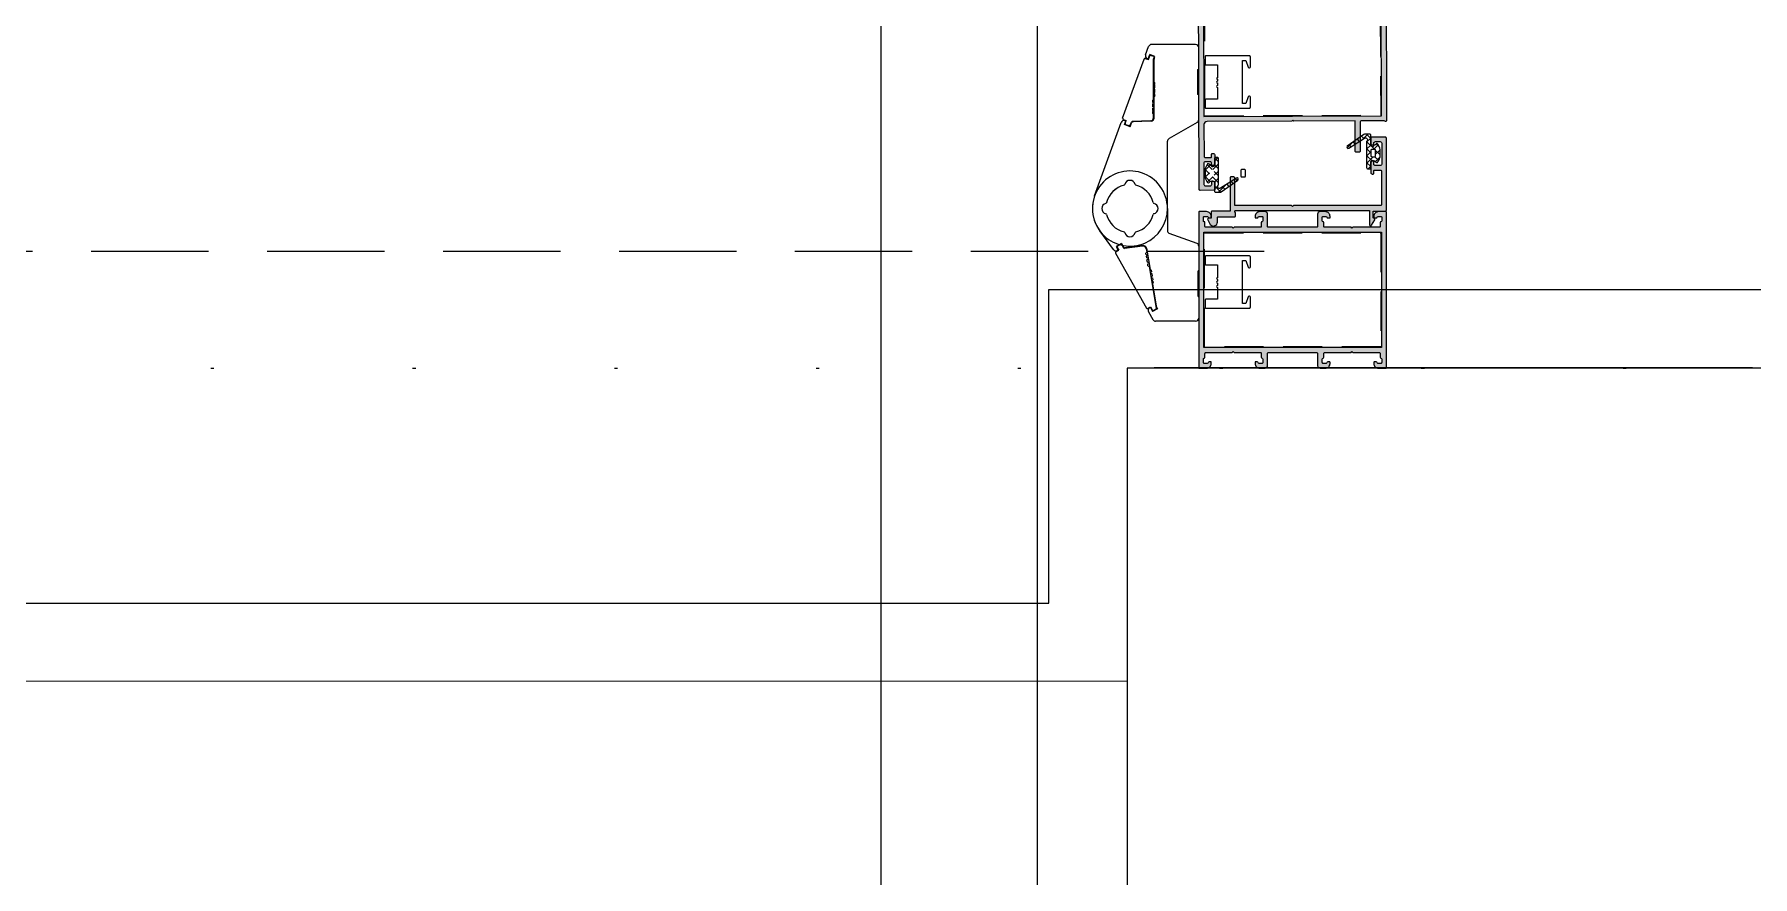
# Model space of a CAD drawing. Header units: inches. Extents: x 21 to 38546, y 13 to 15001.
# Drawn here: x 5711.8 to 5766.8, y 1645.8 to 1672.7 of the extents above; entities that cross this region are included whole.
import ezdxf

# ---------------------------------------------------------------- set-up
doc = ezdxf.new("R2010")
doc.units = ezdxf.units.IN
doc.header["$MEASUREMENT"] = 0
for name, pattern in [('( Hidden )', [0.375, 0.25, -0.125]), ('DASHED2', [0.375, 0.25, -0.125]), ('DOT', [6.35, 0, -6.35])]:
    doc.linetypes.add(name, pattern=pattern)
doc.layers.add('pex_boru_dönüş', color=5, linetype='Continuous')
doc.layers.add('pex_boru_gidiş', color=1, linetype='Continuous')
for name, color, linetype, lineweight in [('Z_MİM_-KM-BEAM-RAY', 8, 'DOT', 25), ('Z_MİM_-KM-DOOR', 8, 'Continuous', 25), ('Z_MİM_-KM-DOOR-FRAM', 8, 'Continuous', 25), ('Z_MİM_-KM-Gor-05', 8, 'Continuous', 25), ('Z_MİM_-KM-WALL-PL', 8, 'Continuous', 25), ('Z_MİM_-KM-WALL-PLASTER', 8, 'Continuous', 25), ('Z_MİM_Açılım aksesuarı', 8, 'Continuous', 25), ('Z_MİM_KÖŞE TAKOZU', 8, 'Continuous', 25), ('Z_MİM_profiller', 8, 'Continuous', 25)]:
    doc.layers.add(name, color=color, linetype=linetype, lineweight=lineweight)
pattern_1 = [(45, (-320.1491, -398.26825), (-0.1122532, 0.1122532), []), (135, (-320.1491, -398.26825), (-0.1122532, -0.1122532), [])]

# ---------------------------------------------------------------- blocks, each defined once
blk = doc.blocks.new('mentese')
at = {"layer": 'Z_MİM_Açılım aksesuarı'}
for p, q in [((4.08, 11.28), (27.49, 2.82)), ((-13.11, 5.26), (-7.1, 9.67)), ((-13.86, 4.5), (-13.35, 3.58)), ((-12.47, 4.07), (-13.35, 3.58)), ((-12.16, 4.43), (-13.03, 3.94)), ((-12.01, -4.05), (-12.73, 1.77)), ((-11.64, 2.59), (-12.58, 2.07)), ((-11.85, -4.18), (-12.55, 1.55)), ((-11.18, 2.68), (-12.3, 2.05)), ((-11.18, 2.68), (-12.16, 4.43)), ((-11.53, 3), (-12.07, 3.96)), ((26.11, -0.09), (26.79, 1.79)), ((26.4, 0.28), (26.78, 1.32)), ((26.79, 1.79), (27.73, 1.45)), ((27.16, 1.5), (28.1, 1.16)), ((28.46, 2.15), (28.1, 1.16)), ((28.84, 2.33), (47.74, -4.51)), ((-12.68, -5.28), (-19.47, -6.42)), ((-17.18, -5.58), (-16.39, -5.45)), ((-15.8, -5.35), (-15.22, -5.25)), ((-14.95, -5.59), (-15.22, -5.25)), ((-14.95, -5.59), (-14.79, -5.18)), ((-14.79, -5.18), (-14.3, -5.1)), ((-14.3, -5.1), (-13.95, -5.35)), ((-12.84, -5.16), (-13.95, -5.35)), ((26.11, -0.09), (27.32, -0.53)), ((26.58, -0.1), (27.59, -0.47)), ((27.9, -6.74), (27.65, -0.97)), ((28.04, -6.59), (27.79, -0.73)), ((47.92, -4.9), (47.57, -5.89)), ((49.1, -5), (51.74, -5.96)), ((-36, -21), (-36, -8.2)), ((-33.04, -5.95), (-35.49, -7.33)), ((-31.85, -6.66), (-32.9, -7.25)), ((-32.01, -8.82), (-32.9, -7.25)), ((-32.06, -8.44), (-32.6, -7.48)), ((-31.39, -6.57), (-32.52, -7.21)), ((-31.3, -8.41), (-32.01, -8.82)), ((-31.9, -5.65), (-31.39, -6.57)), ((-31.3, -8.24), (-31.78, -8.51)), ((-18.51, -6.11), (-31.3, -8.24)), ((-24.03, -7.18), (-31.2, -8.38)), ((-23.68, -7.43), (-24.03, -7.18)), ((-23.19, -7.34), (-23.68, -7.43)), ((-23.04, -6.93), (-23.19, -7.34)), ((-23.04, -6.93), (-22.76, -7.27)), ((-22.18, -7.18), (-22.76, -7.27)), ((-20.8, -6.95), (-21.59, -7.08)), ((-19.72, -6.76), (-20.21, -6.85)), ((-19.72, -6.76), (-19.47, -6.42)), ((-18.26, -5.76), (-18.51, -6.11)), ((-18.26, -5.76), (-17.77, -5.68)), ((28.9, -7.7), (35.79, -7.7)), ((29.04, -7.55), (30.17, -7.55)), ((30.47, -7.25), (30.17, -7.55)), ((30.97, -7.25), (30.47, -7.25)), ((31.19, -7.63), (30.97, -7.25)), ((31.19, -7.63), (31.41, -7.25)), ((31.99, -7.25), (31.41, -7.25)), ((33.39, -7.25), (32.59, -7.25)), ((34.49, -7.25), (33.99, -7.25)), ((34.49, -7.25), (34.79, -7.55)), ((34.79, -7.55), (47.76, -7.55)), ((36.09, -8), (35.79, -7.7)), ((36.09, -8), (36.59, -8)), ((37.19, -8), (37.99, -8)), ((38.59, -8), (39.17, -8)), ((39.39, -7.62), (39.17, -8)), ((39.39, -7.62), (39.61, -8)), ((39.61, -8), (40.11, -8)), ((40.11, -8), (40.41, -7.7)), ((40.41, -7.7), (47.68, -7.7)), ((47.57, -5.89), (48.79, -6.33)), ((47.76, -7.55), (48.28, -7.74)), ((47.78, -7.72), (48.56, -8)), ((48.04, -5.9), (49.17, -6.31)), ((48.53, -7.62), (48.91, -6.58)), ((48.56, -8), (49.17, -6.31)), ((52.4, -21), (52.4, -6.9)), ((-11.13, -21.5), (-7.94, -12.5)), ((0, -12), (-7.07, -12)), ((0, -12), (21.47, -12)), ((27.53, -21.5), (22.34, -12.5)), ((-20, -21.7), (-28, -21.7)), ((36.4, -21.7), (44.4, -21.7)), ((-28.3, -22), (-35, -22)), ((-12, -22), (-19.7, -22)), ((28.4, -22), (36.1, -22)), ((44.7, -22), (51.4, -22))]:
    blk.add_line(p, q, dxfattribs=at)
blk.add_lwpolyline([(7.47, 1.87, 0.276576), (1.87, 7.47)], format="xyb", dxfattribs=at)
blk.add_lwpolyline([(-14.27, 4.61), (-31.79, -5.24)], dxfattribs=at)
for points in [[(-15.15, -24.3, 0.414214), (-15.45, -24), (-17.7, -24, 0.414214), (-18, -24.3), (-18, -28), (-22.18, -28), (-22.4, -27.62), (-22.62, -28), (-23.2, -28, 1), (-23.8, -28), (-24.6, -28, 1), (-25.2, -28), (-29, -28), (-29, -24.3, 0.414214), (-29.3, -24), (-31.55, -24, 0.414214), (-31.85, -24.3), (-31.85, -38.2, 0.414214), (-31.55, -38.5), (-28.35, -38.5, 0.82179), (-28.22, -37.83), (-30.35, -37), (-30.35, -36), (-16.65, -36), (-16.65, -37), (-18.78, -37.83, 0.82179), (-18.65, -38.5), (-15.45, -38.5, 0.414214), (-15.15, -38.2)], [(48.75, -24.3, 0.414214), (48.45, -24), (46.2, -24, 0.414214), (45.9, -24.3), (45.9, -28), (41.72, -28), (41.5, -27.62), (41.28, -28), (40.7, -28, 1), (40.1, -28), (39.3, -28, 1), (38.7, -28), (34.9, -28), (34.9, -24.3, 0.414214), (34.6, -24), (32.35, -24, 0.414214), (32.05, -24.3), (32.05, -38.2, 0.414214), (32.35, -38.5), (35.55, -38.5, 0.82179), (35.68, -37.83), (33.55, -37), (33.55, -36), (47.25, -36), (47.25, -37), (45.12, -37.83, 0.82179), (45.25, -38.5), (48.45, -38.5, 0.414214), (48.75, -38.2)]]:
    blk.add_lwpolyline(points, format="xyb", close=True, dxfattribs=at)
for centre, radius, start, end in [((0, 0), 12, 70.1085, 270), ((0, 0), 12, 270, 126.3044), ((0, 0), 7.7, 104.082, 165.918), ((0, 0), 7.7, 104.082, 165.918), ((-1.95, 7.76), 0.3, 284.082, 346.715), ((-1.95, 7.76), 0.3, 284.082, 346.715), ((0, 7.3), 1.7, 13.285, 166.715), ((0, 7.3), 1.7, 13.285, 166.715), ((1.95, 7.76), 0.3, 193.285, 255.918), ((1.95, 7.76), 0.3, 193.285, 255.918), ((0, 0), 7.7, 14.082, 75.918), ((-14.12, 4.35), 0.3, 29.3692, 119.3692), ((-12.52, 4.45), 1, 126.3044, 201.1566), ((-13.18, 4.2), 0.3, 201.1566, 299.3692), ((-12.43, 1.81), 0.3, 119.3692, 186.9777), ((-12.05, 1.62), 0.5, 119.3692, 186.9777), ((-12.33, 3.81), 0.3, 29.3692, 119.3692), ((-11.79, 2.85), 0.3, 299.3692, 29.3692), ((-7.3, 0), 1.7, 103.285, 256.715), ((-7.3, 0), 1.7, 103.285, 256.715), ((-7.76, 1.95), 0.3, 283.285, 345.918), ((-7.76, 1.95), 0.3, 283.285, 345.918), ((7.76, 1.95), 0.3, 194.082, 256.715), ((7.76, 1.95), 0.3, 194.082, 256.715), ((7.3, 0), 1.7, 283.285, 76.715), ((7.3, 0), 1.7, 283.285, 76.715), ((26.68, 0.18), 0.3, 160.1085, 250.1085), ((27.06, 1.22), 0.3, 70.1085, 160.1085), ((27.15, 1.88), 1, 348.3217, 70.1085), ((27.83, 1.73), 0.3, 250.1085, 348.3217), ((28.74, 2.04), 0.3, 70.1085, 160.1085), ((-31.64, -5.51), 0.3, 119.3692, 209.3692), ((-16.09, -5.4), 0.3, 189.4777, 9.4777), ((-13.01, -4.17), 1, 279.4777, 6.9777), ((-12.84, -4.3), 1, 279.4777, 6.9777), ((-7.76, -1.95), 0.3, 14.082, 76.715), ((-7.76, -1.95), 0.3, 14.082, 76.715), ((0, 0), 7.7, 194.082, 255.918), ((0, 0), 7.7, 194.082, 255.918), ((0, 0), 7.7, 284.082, 345.918), ((0, 0), 7.7, 284.082, 345.918), ((7.76, -1.95), 0.3, 103.285, 165.918), ((7.76, -1.95), 0.3, 103.285, 165.918), ((27.15, -1), 0.5, 2.5, 70.1085), ((27.49, -0.75), 0.3, 2.5, 70.1085), ((47.64, -4.8), 0.3, 340.1085, 70.1085), ((48.14, -5.62), 0.3, 151.8953, 250.1085), ((48.76, -5.94), 1, 70.1085, 151.8953), ((-35, -8.2), 1, 119.3692, 180), ((-32.55, -6.82), 1, 37.5823, 119.3692), ((-32.42, -7.38), 0.2, 119.3692, 209.3692), ((-31.88, -8.34), 0.2, 209.3692, 299.3692), ((-32, -6.4), 0.3, 299.3692, 37.5823), ((-31.15, -8.67), 0.3, 99.4777, 119.3692), ((-21.89, -7.13), 0.3, 9.4777, 189.4777), ((-20.51, -6.9), 0.3, 9.4777, 189.4777), ((-17.47, -5.63), 0.3, 189.4777, 9.4777), ((-1.95, -7.76), 0.3, 13.285, 75.918), ((-1.95, -7.76), 0.3, 13.285, 75.918), ((0, -7.3), 1.7, 193.285, 346.715), ((0, -7.3), 1.7, 193.285, 346.715), ((1.95, -7.76), 0.3, 104.082, 166.715), ((1.95, -7.76), 0.3, 104.082, 166.715), ((28.9, -6.7), 1, 182.5, 270), ((29.04, -6.55), 1, 182.5, 270), ((32.29, -7.25), 0.3, 180, 0), ((33.69, -7.25), 0.3, 180, 0), ((36.89, -8), 0.3, 0, 180), ((38.29, -8), 0.3, 0, 180), ((47.68, -8), 0.3, 70.1085, 90), ((48.35, -7.55), 0.2, 250.1085, 340.1085), ((48.72, -6.52), 0.2, 340.1085, 70.1085), ((51.4, -6.9), 1, 0, 70.1085), ((-7.07, -13), 1, 90, 150), ((21.47, -13), 1, 30, 90), ((-35, -21), 1, 180, 270), ((-28.3, -21.7), 0.3, 270, 0), ((-19.7, -21.7), 0.3, 180, 270), ((-12, -21), 1, 270, 330), ((28.4, -21), 1, 210, 270), ((36.1, -21.7), 0.3, 270, 0), ((44.7, -21.7), 0.3, 180, 270), ((51.4, -21), 1, 270, 0)]:
    blk.add_arc(centre, radius, start, end, dxfattribs=at)
blk = doc.blocks.new('RW60F02')
at = {"layer": 'Z_MİM_profiller'}
h = blk.add_hatch(color=256, dxfattribs=at)
edge = h.paths.add_edge_path()
edge.add_arc((270.04, -1725.05), 0.3, 90, 170.4059, ccw=False)
edge.add_line((270.04, -1724.75), (270.94, -1724.75))
edge.add_arc((270.94, -1725.05), 0.3, 0, 90, ccw=False)
edge.add_line((271.24, -1725.05), (271.24, -1726.15))
edge.add_arc((270.94, -1726.15), 0.3, -80.4059, 0, ccw=False)
edge.add_arc((271.04, -1726.75), 0.3, 99.5941, 180)
edge.add_line((270.74, -1726.75), (270.74, -1727.95))
edge.add_arc((270.44, -1727.95), 0.3, 270, 360, ccw=False)
edge.add_line((270.44, -1728.25), (262.04, -1728.25))
edge.add_line((262.04, -1728.25), (261.74, -1728.55))
edge.add_line((261.74, -1728.55), (261.44, -1728.25))
edge.add_line((261.44, -1728.25), (253.04, -1728.25))
edge.add_arc((253.04, -1727.95), 0.3, 180, 270, ccw=False)
edge.add_line((252.74, -1727.95), (252.74, -1726.75))
edge.add_arc((252.44, -1726.75), 0.3, 360, 440.4059)
edge.add_arc((252.54, -1726.15), 0.3, 180, 260.4059, ccw=False)
edge.add_line((252.24, -1726.15), (252.24, -1725.05))
edge.add_arc((252.54, -1725.05), 0.3, 90, 180, ccw=False)
edge.add_line((252.54, -1724.75), (253.44, -1724.75))
edge.add_arc((253.44, -1725.05), 0.3, 9.5941, 90, ccw=False)
edge.add_arc((254.04, -1724.95), 0.3, 189.5941, 270.0114)
edge.add_line((254.04, -1725.25), (254.64, -1725.25))
edge.add_arc((254.64, -1725.15), 0.1, 270, 360)
edge.add_line((254.74, -1725.15), (254.74, -1724.75))
edge.add_arc((253.24, -1724.75), 1.5, 0, 90)
edge.add_line((253.24, -1723.25), (250.84, -1723.25))
edge.add_arc((250.84, -1723.35), 0.1, 90, 180)
edge.add_line((250.74, -1723.35), (250.74, -1753.25))
edge.add_line((250.74, -1753.25), (250.74, -1773.15))
edge.add_arc((250.84, -1773.15), 0.1, 180, 270)
edge.add_line((250.84, -1773.25), (253.24, -1773.25))
edge.add_arc((253.24, -1771.75), 1.5, 270, 360)
edge.add_line((254.74, -1771.75), (254.74, -1771.35))
edge.add_arc((254.64, -1771.35), 0.1, 360, 450)
edge.add_line((254.64, -1771.25), (254.04, -1771.25))
edge.add_arc((254.04, -1771.55), 0.3, 89.9886, 170.4059)
edge.add_arc((253.44, -1771.45), 0.3, 270, 350.4059, ccw=False)
edge.add_line((253.44, -1771.75), (252.54, -1771.75))
edge.add_arc((252.54, -1771.45), 0.3, 180, 270, ccw=False)
edge.add_line((252.24, -1771.45), (252.24, -1770.35))
edge.add_arc((252.54, -1770.35), 0.3, 99.5941, 180, ccw=False)
edge.add_arc((252.44, -1769.76), 0.3, 279.5941, 360)
edge.add_line((252.74, -1769.76), (252.74, -1768.55))
edge.add_arc((253.04, -1768.55), 0.3, 90, 180, ccw=False)
edge.add_line((253.04, -1768.25), (261.44, -1768.25))
edge.add_line((261.44, -1768.25), (261.74, -1767.95))
edge.add_line((261.74, -1767.95), (262.04, -1768.25))
edge.add_line((262.04, -1768.25), (270.44, -1768.25))
edge.add_arc((270.44, -1768.55), 0.3, 0, 90, ccw=False)
edge.add_line((270.74, -1768.55), (270.74, -1769.76))
edge.add_arc((271.04, -1769.76), 0.3, 180, 260.4059)
edge.add_arc((270.94, -1770.35), 0.3, 0, 80.4059, ccw=False)
edge.add_line((271.24, -1770.35), (271.24, -1771.45))
edge.add_arc((270.94, -1771.45), 0.3, 270, 360, ccw=False)
edge.add_line((270.94, -1771.75), (270.04, -1771.75))
edge.add_arc((270.04, -1771.45), 0.3, 189.5941, 270, ccw=False)
edge.add_arc((269.45, -1771.55), 0.3, 9.5941, 90.0114)
edge.add_line((269.45, -1771.25), (268.84, -1771.25))
edge.add_arc((268.84, -1771.35), 0.1, 90, 180)
edge.add_line((268.74, -1771.35), (268.74, -1771.75))
edge.add_arc((270.24, -1771.75), 1.5, 180, 270)
edge.add_line((270.24, -1773.25), (271.94, -1773.25))
edge.add_arc((271.94, -1772.45), 0.8, 270, 360)
edge.add_line((272.74, -1772.45), (272.74, -1768.55))
edge.add_arc((273.04, -1768.55), 0.3, 90, 180, ccw=False)
edge.add_line((273.04, -1768.25), (288.44, -1768.25))
edge.add_arc((288.44, -1768.55), 0.3, 0, 90, ccw=False)
edge.add_line((288.74, -1768.55), (288.74, -1772.45))
edge.add_arc((289.54, -1772.45), 0.8, 179.9991, 269.9991)
edge.add_line((289.54, -1773.25), (291.24, -1773.25))
edge.add_arc((291.24, -1771.75), 1.5, 270, 360)
edge.add_line((292.74, -1771.75), (292.74, -1771.35))
edge.add_arc((292.64, -1771.35), 0.1, 360, 450)
edge.add_line((292.64, -1771.25), (292.04, -1771.25))
edge.add_arc((292.04, -1771.55), 0.3, 89.9886, 170.4059)
edge.add_arc((291.44, -1771.45), 0.3, 270, 350.4059, ccw=False)
edge.add_line((291.44, -1771.75), (290.54, -1771.75))
edge.add_arc((290.54, -1771.45), 0.3, 180, 270, ccw=False)
edge.add_line((290.24, -1771.45), (290.24, -1770.35))
edge.add_arc((290.54, -1770.35), 0.3, 99.5941, 180, ccw=False)
edge.add_arc((290.44, -1769.76), 0.3, 279.5941, 360)
edge.add_line((290.74, -1769.76), (290.74, -1768.55))
edge.add_arc((291.04, -1768.55), 0.3, 90, 180, ccw=False)
edge.add_line((291.04, -1768.25), (299.44, -1768.25))
edge.add_line((299.44, -1768.25), (299.74, -1767.95))
edge.add_line((299.74, -1767.95), (300.04, -1768.25))
edge.add_line((300.04, -1768.25), (308.44, -1768.25))
edge.add_arc((308.44, -1768.55), 0.3, 0, 90, ccw=False)
edge.add_line((308.74, -1768.55), (308.74, -1769.76))
edge.add_arc((309.04, -1769.76), 0.3, 180, 260.4059)
edge.add_arc((308.94, -1770.35), 0.3, 0, 80.4059, ccw=False)
edge.add_line((309.24, -1770.35), (309.24, -1771.45))
edge.add_arc((308.94, -1771.45), 0.3, 270, 360, ccw=False)
edge.add_line((308.94, -1771.75), (308.04, -1771.75))
edge.add_arc((308.04, -1771.45), 0.3, 189.5941, 270, ccw=False)
edge.add_arc((307.45, -1771.55), 0.3, 9.5941, 90)
edge.add_line((307.45, -1771.25), (306.84, -1771.25))
edge.add_arc((306.84, -1771.35), 0.1, 90, 180)
edge.add_line((306.74, -1771.35), (306.74, -1771.75))
edge.add_arc((308.24, -1771.75), 1.5, 180, 270)
edge.add_line((308.24, -1773.25), (310.64, -1773.25))
edge.add_arc((310.64, -1773.15), 0.1, 270, 360)
edge.add_line((310.74, -1773.15), (310.74, -1753.25))
edge.add_line((310.74, -1753.25), (310.74, -1723.35))
edge.add_arc((310.64, -1723.35), 0.1, 360, 450)
edge.add_line((310.64, -1723.25), (308.24, -1723.25))
edge.add_arc((308.24, -1724.75), 1.5, 90, 180)
edge.add_line((306.74, -1724.75), (306.74, -1725.15))
edge.add_arc((306.84, -1725.15), 0.1, 180, 270)
edge.add_line((306.84, -1725.25), (307.45, -1725.25))
edge.add_arc((307.45, -1724.95), 0.3, 270, 350.4059)
edge.add_arc((308.04, -1725.05), 0.3, 90, 170.4059, ccw=False)
edge.add_line((308.04, -1724.75), (308.94, -1724.75))
edge.add_arc((308.94, -1725.05), 0.3, 0, 90, ccw=False)
edge.add_line((309.24, -1725.05), (309.24, -1726.15))
edge.add_arc((308.94, -1726.15), 0.3, -80.4059, 0, ccw=False)
edge.add_arc((309.04, -1726.75), 0.3, 99.5941, 180)
edge.add_line((308.74, -1726.75), (308.74, -1727.95))
edge.add_arc((308.44, -1727.95), 0.3, 270, 360, ccw=False)
edge.add_line((308.44, -1728.25), (300.04, -1728.25))
edge.add_line((300.04, -1728.25), (299.74, -1728.55))
edge.add_line((299.74, -1728.55), (299.44, -1728.25))
edge.add_line((299.44, -1728.25), (291.04, -1728.25))
edge.add_arc((291.04, -1727.95), 0.3, 180, 270, ccw=False)
edge.add_line((290.74, -1727.95), (290.74, -1726.75))
edge.add_arc((290.44, -1726.75), 0.3, 0, 80.4059)
edge.add_arc((290.54, -1726.15), 0.3, 180, 260.4059, ccw=False)
edge.add_line((290.24, -1726.15), (290.24, -1725.05))
edge.add_arc((290.54, -1725.05), 0.3, 90, 180, ccw=False)
edge.add_line((290.54, -1724.75), (291.44, -1724.75))
edge.add_arc((291.44, -1725.05), 0.3, 9.5941, 90, ccw=False)
edge.add_arc((292.04, -1724.95), 0.3, 189.5941, 270.0114)
edge.add_line((292.04, -1725.25), (292.64, -1725.25))
edge.add_arc((292.64, -1725.15), 0.1, 270, 360)
edge.add_line((292.74, -1725.15), (292.74, -1724.75))
edge.add_arc((291.24, -1724.75), 1.5, 0, 90)
edge.add_line((291.24, -1723.25), (289.54, -1723.25))
edge.add_arc((289.54, -1724.05), 0.8, 90.0009, 180.0009)
edge.add_line((288.74, -1724.05), (288.74, -1727.95))
edge.add_arc((288.44, -1727.95), 0.3, -90, 0, ccw=False)
edge.add_line((288.44, -1728.25), (273.04, -1728.25))
edge.add_arc((273.04, -1727.95), 0.3, 180, 270, ccw=False)
edge.add_line((272.74, -1727.95), (272.74, -1724.05))
edge.add_arc((271.94, -1724.05), 0.8, 360, 450)
edge.add_line((271.94, -1723.25), (270.24, -1723.25))
edge.add_arc((270.24, -1724.75), 1.5, 90, 180)
edge.add_line((268.74, -1724.75), (268.74, -1725.15))
edge.add_arc((268.84, -1725.15), 0.1, 180, 270)
edge.add_line((268.84, -1725.25), (269.45, -1725.25))
edge.add_arc((269.45, -1724.95), 0.3, 269.9886, 350.4059)
h.paths.add_polyline_path([(252.34, -1766.65), (252.34, -1729.85), (309.14, -1729.85), (309.14, -1766.65)], flags=16)
blk.add_lwpolyline([(269.75, -1725, -0.365977), (270.04, -1724.75), (270.94, -1724.75, -0.414214), (271.24, -1725.05), (271.24, -1726.15, -0.365977), (270.99, -1726.45, 0.365977), (270.74, -1726.75), (270.74, -1727.95, -0.414214), (270.44, -1728.25), (262.04, -1728.25), (261.74, -1728.55), (261.44, -1728.25), (253.04, -1728.25, -0.414214), (252.74, -1727.95), (252.74, -1726.75, 0.365977), (252.49, -1726.45, -0.365977), (252.24, -1726.15), (252.24, -1725.05, -0.414214), (252.54, -1724.75), (253.44, -1724.75, -0.365977), (253.74, -1725, 0.366034), (254.04, -1725.25), (254.64, -1725.25, 0.414214), (254.74, -1725.15), (254.74, -1724.75, 0.414214), (253.24, -1723.25), (250.84, -1723.25, 0.414214), (250.74, -1723.35), (250.74, -1753.25), (250.74, -1773.15, 0.414214), (250.84, -1773.25), (253.24, -1773.25, 0.414214), (254.74, -1771.75), (254.74, -1771.35, 0.414214), (254.64, -1771.25), (254.04, -1771.25, 0.366034), (253.74, -1771.5, -0.365977), (253.44, -1771.75), (252.54, -1771.75, -0.414214), (252.24, -1771.45), (252.24, -1770.35, -0.365977), (252.49, -1770.06, 0.365977), (252.74, -1769.76), (252.74, -1768.55, -0.414214), (253.04, -1768.25), (261.44, -1768.25), (261.74, -1767.95), (262.04, -1768.25), (270.44, -1768.25, -0.414214), (270.74, -1768.55), (270.74, -1769.76, 0.365977), (270.99, -1770.06, -0.365977), (271.24, -1770.35), (271.24, -1771.45, -0.414214), (270.94, -1771.75), (270.04, -1771.75, -0.365977), (269.75, -1771.5, 0.366034), (269.45, -1771.25), (268.84, -1771.25, 0.414214), (268.74, -1771.35), (268.74, -1771.75, 0.414214), (270.24, -1773.25), (271.94, -1773.25, 0.414214), (272.74, -1772.45), (272.74, -1768.55, -0.414214), (273.04, -1768.25), (288.44, -1768.25, -0.414214), (288.74, -1768.55), (288.74, -1772.45, 0.414214), (289.54, -1773.25), (291.24, -1773.25, 0.414214), (292.74, -1771.75), (292.74, -1771.35, 0.414214), (292.64, -1771.25), (292.04, -1771.25, 0.366034), (291.74, -1771.5, -0.365977), (291.44, -1771.75), (290.54, -1771.75, -0.414214), (290.24, -1771.45), (290.24, -1770.35, -0.365977), (290.49, -1770.06, 0.365977), (290.74, -1769.76), (290.74, -1768.55, -0.414214), (291.04, -1768.25), (299.44, -1768.25), (299.74, -1767.95), (300.04, -1768.25), (308.44, -1768.25, -0.414214), (308.74, -1768.55), (308.74, -1769.76, 0.365977), (308.99, -1770.06, -0.365977), (309.24, -1770.35), (309.24, -1771.45, -0.414214), (308.94, -1771.75), (308.04, -1771.75, -0.365977), (307.75, -1771.5, 0.365977), (307.45, -1771.25), (306.84, -1771.25, 0.414214), (306.74, -1771.35), (306.74, -1771.75, 0.414214), (308.24, -1773.25), (310.64, -1773.25, 0.414214), (310.74, -1773.15), (310.74, -1753.25), (310.74, -1723.35, 0.414214), (310.64, -1723.25), (308.24, -1723.25, 0.414214), (306.74, -1724.75), (306.74, -1725.15, 0.414214), (306.84, -1725.25), (307.45, -1725.25, 0.365977), (307.75, -1725, -0.365977), (308.04, -1724.75), (308.94, -1724.75, -0.414214), (309.24, -1725.05), (309.24, -1726.15, -0.365977), (308.99, -1726.45, 0.365977), (308.74, -1726.75), (308.74, -1727.95, -0.414214), (308.44, -1728.25), (300.04, -1728.25), (299.74, -1728.55), (299.44, -1728.25), (291.04, -1728.25, -0.414214), (290.74, -1727.95), (290.74, -1726.75, 0.365977), (290.49, -1726.45, -0.365977), (290.24, -1726.15), (290.24, -1725.05, -0.414214), (290.54, -1724.75), (291.44, -1724.75, -0.365977), (291.74, -1725, 0.366034), (292.04, -1725.25), (292.64, -1725.25, 0.414214), (292.74, -1725.15), (292.74, -1724.75, 0.414214), (291.24, -1723.25), (289.54, -1723.25, 0.414214), (288.74, -1724.05), (288.74, -1727.95, -0.414214), (288.44, -1728.25), (273.04, -1728.25, -0.414214), (272.74, -1727.95), (272.74, -1724.05, 0.414214), (271.94, -1723.25), (270.24, -1723.25, 0.414214), (268.74, -1724.75), (268.74, -1725.15, 0.414214), (268.84, -1725.25), (269.45, -1725.25, 0.366034)], format="xyb", close=True, dxfattribs=at)
blk.add_lwpolyline([(252.34, -1766.65), (252.34, -1729.85), (309.14, -1729.85), (309.14, -1766.65)], close=True, dxfattribs=at)
blk = doc.blocks.new('RW60V01')
at = {"layer": 'Z_MİM_profiller'}
h = blk.add_hatch(color=256, dxfattribs=at)
h.paths.add_polyline_path([(309.14, -1837.85), (309.14, -1874.65), (252.34, -1874.65), (252.34, -1837.85)], flags=16)
edge = h.paths.add_edge_path()
edge.add_arc((269.45, -1879.55), 0.3, 9.5941, 90.0114)
edge.add_line((269.45, -1879.25), (269.04, -1879.25))
edge.add_arc((269.04, -1879.55), 0.3, 90, 180)
edge.add_line((268.74, -1879.55), (268.74, -1879.75))
edge.add_arc((270.24, -1879.75), 1.5, 180, 270)
edge.add_line((270.24, -1881.25), (272.44, -1881.25))
edge.add_arc((272.44, -1880.95), 0.3, 270, 360)
edge.add_line((272.74, -1880.95), (272.74, -1876.9))
edge.add_arc((273.04, -1876.9), 0.3, 90.8185, 180, ccw=False)
edge.add_line((273.04, -1876.6), (280.32, -1876.6))
edge.add_arc((280.32, -1876.3), 0.3, 270, 315)
edge.add_line((280.53, -1876.51), (280.74, -1876.3))
edge.add_line((280.74, -1876.3), (280.96, -1876.51))
edge.add_arc((281.17, -1876.3), 0.3, 225, 270)
edge.add_line((281.17, -1876.6), (288.45, -1876.6))
edge.add_arc((288.44, -1876.9), 0.3, 0, 89.1815, ccw=False)
edge.add_line((288.74, -1876.9), (288.74, -1880.95))
edge.add_arc((289.04, -1880.95), 0.3, 180, 270)
edge.add_line((289.04, -1881.25), (291.24, -1881.25))
edge.add_arc((291.24, -1879.75), 1.5, 270, 360)
edge.add_line((292.74, -1879.75), (292.74, -1879.55))
edge.add_arc((292.44, -1879.55), 0.3, 0, 90)
edge.add_line((292.44, -1879.25), (292.04, -1879.25))
edge.add_arc((292.04, -1879.55), 0.3, 89.9874, 170.4087)
edge.add_arc((291.44, -1879.45), 0.3, 270, 350.4059, ccw=False)
edge.add_line((291.44, -1879.75), (290.54, -1879.75))
edge.add_arc((290.54, -1879.45), 0.3, 180, 270, ccw=False)
edge.add_line((290.24, -1879.45), (290.24, -1878.35))
edge.add_arc((290.54, -1878.35), 0.3, 99.5941, 180, ccw=False)
edge.add_arc((290.44, -1877.75), 0.3, 279.5913, 360.0012)
edge.add_line((290.74, -1877.75), (290.74, -1876.55))
edge.add_arc((291.04, -1876.55), 0.3, 89.9886, 180, ccw=False)
edge.add_line((291.04, -1876.25), (299.32, -1876.25))
edge.add_arc((299.32, -1875.95), 0.3, 270, 315)
edge.add_line((299.53, -1876.16), (299.74, -1875.95))
edge.add_line((299.74, -1875.95), (299.96, -1876.16))
edge.add_arc((300.17, -1875.95), 0.3, 225, 270)
edge.add_line((300.17, -1876.25), (308.44, -1876.25))
edge.add_arc((308.44, -1876.55), 0.3, 0, 90, ccw=False)
edge.add_line((308.74, -1876.55), (308.74, -1877.75))
edge.add_arc((309.04, -1877.75), 0.3, 179.9988, 260.4087)
edge.add_arc((308.94, -1878.35), 0.3, 0, 80.4059, ccw=False)
edge.add_line((309.24, -1878.35), (309.24, -1879.45))
edge.add_arc((308.94, -1879.45), 0.3, -90, 0, ccw=False)
edge.add_line((308.94, -1879.75), (308.04, -1879.75))
edge.add_arc((308.04, -1879.45), 0.3, 189.5913, 270.0012, ccw=False)
edge.add_arc((307.45, -1879.55), 0.3, 9.5941, 90.0114)
edge.add_line((307.45, -1879.25), (307.04, -1879.25))
edge.add_arc((307.04, -1879.55), 0.3, 90, 180)
edge.add_line((306.74, -1879.55), (306.74, -1879.75))
edge.add_arc((308.24, -1879.75), 1.5, 180, 270)
edge.add_line((308.24, -1881.25), (310.44, -1881.25))
edge.add_arc((310.44, -1880.95), 0.3, 270, 360)
edge.add_line((310.74, -1880.95), (310.74, -1836.3))
edge.add_arc((310.49, -1836.3), 0.25, 360, 472.6199)
edge.add_line((310.4, -1836.07), (309.96, -1836.25))
edge.add_line((309.96, -1836.25), (302.74, -1836.25))
edge.add_arc((302.74, -1835.75), 0.5, 180, 270, ccw=False)
edge.add_line((302.24, -1835.75), (302.24, -1826.55))
edge.add_arc((301.94, -1826.55), 0.3, 0, 90)
edge.add_line((301.94, -1826.25), (300.94, -1826.25))
edge.add_arc((300.94, -1826.55), 0.3, 90, 180)
edge.add_line((300.64, -1826.55), (300.64, -1836.25))
edge.add_line((300.64, -1836.25), (281.04, -1836.25))
edge.add_line((281.04, -1836.25), (280.74, -1836.55))
edge.add_line((280.74, -1836.55), (280.44, -1836.25))
edge.add_line((280.44, -1836.25), (253.34, -1836.25))
edge.add_arc((253.34, -1835.25), 1, 180, 270, ccw=False)
edge.add_line((252.34, -1835.25), (252.34, -1825.05))
edge.add_arc((252.64, -1825.05), 0.3, 90, 180, ccw=False)
edge.add_line((252.64, -1824.75), (254.44, -1824.75))
edge.add_arc((254.44, -1825.05), 0.3, 0, 90, ccw=False)
edge.add_line((254.74, -1825.05), (254.74, -1825.75))
edge.add_arc((255.04, -1825.75), 0.3, 180, 270)
edge.add_line((255.04, -1826.05), (255.24, -1826.05))
edge.add_arc((255.24, -1825.55), 0.5, 270, 360)
edge.add_line((255.74, -1825.55), (255.74, -1822.45))
edge.add_arc((255.04, -1822.45), 0.7, 360, 450)
edge.add_arc((255.04, -1822.05), 0.3, 90, 180)
edge.add_line((254.74, -1822.05), (254.74, -1822.85))
edge.add_arc((254.24, -1822.85), 0.5, -90, 0, ccw=False)
edge.add_line((254.24, -1823.35), (252.74, -1823.35))
edge.add_arc((252.74, -1822.85), 0.5, 180, 270, ccw=False)
edge.add_line((252.24, -1822.85), (252.24, -1816.15))
edge.add_arc((252.74, -1816.15), 0.5, 90, 180, ccw=False)
edge.add_line((252.74, -1815.65), (254.24, -1815.65))
edge.add_arc((254.24, -1816.15), 0.5, 0, 90, ccw=False)
edge.add_line((254.74, -1816.15), (254.74, -1816.95))
edge.add_arc((255.04, -1816.95), 0.3, 180, 270)
edge.add_arc((255.04, -1816.55), 0.7, 270, 360)
edge.add_line((255.74, -1816.55), (255.74, -1814.55))
edge.add_arc((255.44, -1814.55), 0.3, 0, 90)
edge.add_line((255.44, -1814.25), (251.04, -1814.25))
edge.add_arc((251.04, -1814.55), 0.3, 90, 180)
edge.add_line((250.74, -1814.55), (250.74, -1880.95))
edge.add_arc((251.04, -1880.95), 0.3, 180, 270)
edge.add_line((251.04, -1881.25), (253.24, -1881.25))
edge.add_arc((253.24, -1879.75), 1.5, 270, 360)
edge.add_line((254.74, -1879.75), (254.74, -1879.55))
edge.add_arc((254.44, -1879.55), 0.3, 360, 450)
edge.add_line((254.44, -1879.25), (254.04, -1879.25))
edge.add_arc((254.04, -1879.55), 0.3, 89.9874, 170.4087)
edge.add_arc((253.44, -1879.45), 0.3, 270, 350.4059, ccw=False)
edge.add_line((253.44, -1879.75), (252.54, -1879.75))
edge.add_arc((252.54, -1879.45), 0.3, 180, 270, ccw=False)
edge.add_line((252.24, -1879.45), (252.24, -1878.35))
edge.add_arc((252.54, -1878.35), 0.3, 99.5913, 180.0012, ccw=False)
edge.add_arc((252.44, -1877.75), 0.3, 279.5941, 360)
edge.add_line((252.74, -1877.75), (252.74, -1876.55))
edge.add_arc((253.04, -1876.55), 0.3, 90, 180, ccw=False)
edge.add_line((253.04, -1876.25), (261.32, -1876.25))
edge.add_arc((261.32, -1875.95), 0.3, 270, 315)
edge.add_line((261.53, -1876.16), (261.74, -1875.95))
edge.add_line((261.74, -1875.95), (261.96, -1876.16))
edge.add_arc((262.17, -1875.95), 0.3, 225, 270)
edge.add_line((262.17, -1876.25), (270.44, -1876.25))
edge.add_arc((270.44, -1876.55), 0.3, 0, 90.0114, ccw=False)
edge.add_line((270.74, -1876.55), (270.74, -1877.75))
edge.add_arc((271.04, -1877.75), 0.3, 179.9988, 260.4087)
edge.add_arc((270.94, -1878.35), 0.3, 0, 80.4059, ccw=False)
edge.add_line((271.24, -1878.35), (271.24, -1879.45))
edge.add_arc((270.94, -1879.45), 0.3, -90, 0, ccw=False)
edge.add_line((270.94, -1879.75), (270.04, -1879.75))
edge.add_arc((270.04, -1879.45), 0.3, 189.5913, 270.0012, ccw=False)
blk.add_lwpolyline([(269.75, -1879.5, 0.366034), (269.45, -1879.25), (269.04, -1879.25, 0.414214), (268.74, -1879.55), (268.74, -1879.75, 0.414214), (270.24, -1881.25), (272.44, -1881.25, 0.414214), (272.74, -1880.95), (272.74, -1876.9, -0.410036), (273.04, -1876.6), (280.32, -1876.6, 0.198912), (280.53, -1876.51), (280.74, -1876.3), (280.96, -1876.51, 0.198912), (281.17, -1876.6), (288.45, -1876.6, -0.410036), (288.74, -1876.9), (288.74, -1880.95, 0.414214), (289.04, -1881.25), (291.24, -1881.25, 0.414214), (292.74, -1879.75), (292.74, -1879.55, 0.414214), (292.44, -1879.25), (292.04, -1879.25, 0.366053), (291.74, -1879.5, -0.365977), (291.44, -1879.75), (290.54, -1879.75, -0.414214), (290.24, -1879.45), (290.24, -1878.35, -0.365977), (290.49, -1878.05, 0.365997), (290.74, -1877.75), (290.74, -1876.55, -0.414272), (291.04, -1876.25), (299.32, -1876.25, 0.198912), (299.53, -1876.16), (299.74, -1875.95), (299.96, -1876.16, 0.198912), (300.17, -1876.25), (308.44, -1876.25, -0.414214), (308.74, -1876.55), (308.74, -1877.75, 0.365997), (308.99, -1878.05, -0.365977), (309.24, -1878.35), (309.24, -1879.45, -0.414214), (308.94, -1879.75), (308.04, -1879.75, -0.365997), (307.75, -1879.5, 0.366034), (307.45, -1879.25), (307.04, -1879.25, 0.414214), (306.74, -1879.55), (306.74, -1879.75, 0.414214), (308.24, -1881.25), (310.44, -1881.25, 0.414214), (310.74, -1880.95), (310.74, -1836.3, 0.535184), (310.4, -1836.07), (309.96, -1836.25), (302.74, -1836.25, -0.414214), (302.24, -1835.75), (302.24, -1826.55, 0.414214), (301.94, -1826.25), (300.94, -1826.25, 0.414214), (300.64, -1826.55), (300.64, -1836.25), (281.04, -1836.25), (280.74, -1836.55), (280.44, -1836.25), (253.34, -1836.25, -0.414214), (252.34, -1835.25), (252.34, -1825.05, -0.414214), (252.64, -1824.75), (254.44, -1824.75, -0.414214), (254.74, -1825.05), (254.74, -1825.75, 0.414214), (255.04, -1826.05), (255.24, -1826.05, 0.414214), (255.74, -1825.55), (255.74, -1822.45, 0.414214), (255.04, -1821.75, 0.414214), (254.74, -1822.05), (254.74, -1822.85, -0.414214), (254.24, -1823.35), (252.74, -1823.35, -0.414214), (252.24, -1822.85), (252.24, -1816.15, -0.414214), (252.74, -1815.65), (254.24, -1815.65, -0.414214), (254.74, -1816.15), (254.74, -1816.95, 0.414214), (255.04, -1817.25, 0.414214), (255.74, -1816.55), (255.74, -1814.55, 0.414214), (255.44, -1814.25), (251.04, -1814.25, 0.414214), (250.74, -1814.55), (250.74, -1880.95, 0.414214), (251.04, -1881.25), (253.24, -1881.25, 0.414214), (254.74, -1879.75), (254.74, -1879.55, 0.414214), (254.44, -1879.25), (254.04, -1879.25, 0.366053), (253.74, -1879.5, -0.365977), (253.44, -1879.75), (252.54, -1879.75, -0.414214), (252.24, -1879.45), (252.24, -1878.35, -0.365997), (252.49, -1878.05, 0.365977), (252.74, -1877.75), (252.74, -1876.55, -0.414214), (253.04, -1876.25), (261.32, -1876.25, 0.198912), (261.53, -1876.16), (261.74, -1875.95), (261.96, -1876.16, 0.198912), (262.17, -1876.25), (270.44, -1876.25, -0.414272), (270.74, -1876.55), (270.74, -1877.75, 0.365997), (270.99, -1878.05, -0.365977), (271.24, -1878.35), (271.24, -1879.45, -0.414214), (270.94, -1879.75), (270.04, -1879.75, -0.365997), (269.75, -1879.5)], format="xyb", dxfattribs=at)
blk.add_lwpolyline([(309.14, -1837.85), (309.14, -1874.65), (252.34, -1874.65), (252.34, -1837.85)], close=True, dxfattribs=at)
blk = doc.blocks.new('RW60A01')
at = {"layer": 'Z_MİM_profiller'}
h = blk.add_hatch(color=256, dxfattribs=at)
edge = h.paths.add_edge_path()
edge.add_line((1075.88, -1767.42), (1075.88, -1771.9))
edge.add_arc((1076.24, -1771.9), 0.361, 180, 330)
edge.add_line((1076.56, -1772.08), (1077.54, -1770.37))
edge.add_arc((1077.28, -1770.22), 0.3, 330, 420)
edge.add_line((1077.43, -1769.96), (1077.08, -1769.76))
edge.add_line((1077.08, -1769.76), (1077.08, -1767.55))
edge.add_line((1077.08, -1767.55), (1080.98, -1767.55))
edge.add_arc((1080.98, -1767.25), 0.3, 270, 360)
edge.add_line((1081.28, -1767.25), (1081.28, -1744.25))
edge.add_arc((1080.98, -1744.25), 0.3, 0, 90)
edge.add_line((1080.98, -1743.95), (1076.58, -1743.95))
edge.add_arc((1076.58, -1744.25), 0.3, 90, 180)
edge.add_line((1076.28, -1744.25), (1076.28, -1746.25))
edge.add_arc((1076.98, -1746.25), 0.7, 180, 270)
edge.add_arc((1076.98, -1746.65), 0.3, 270, 360)
edge.add_line((1077.28, -1746.65), (1077.28, -1745.85))
edge.add_arc((1077.78, -1745.85), 0.5, 90, 180, ccw=False)
edge.add_line((1077.78, -1745.35), (1079.28, -1745.35))
edge.add_arc((1079.28, -1745.85), 0.5, 0, 90, ccw=False)
edge.add_line((1079.78, -1745.85), (1079.78, -1752.55))
edge.add_arc((1079.28, -1752.55), 0.5, 270, 360, ccw=False)
edge.add_line((1079.28, -1753.05), (1077.78, -1753.05))
edge.add_arc((1077.78, -1752.55), 0.5, 180, 270, ccw=False)
edge.add_line((1077.28, -1752.55), (1077.28, -1751.75))
edge.add_arc((1076.98, -1751.75), 0.3, 0, 90)
edge.add_arc((1076.98, -1752.15), 0.7, 90, 180)
edge.add_line((1076.28, -1752.15), (1076.28, -1755.25))
edge.add_arc((1076.78, -1755.25), 0.5, 180, 270)
edge.add_line((1076.78, -1755.75), (1076.98, -1755.75))
edge.add_arc((1076.98, -1755.45), 0.3, 270, 360)
edge.add_line((1077.28, -1755.45), (1077.28, -1754.75))
edge.add_arc((1077.58, -1754.75), 0.3, 90, 180, ccw=False)
edge.add_line((1077.58, -1754.45), (1079.38, -1754.45))
edge.add_arc((1079.38, -1754.75), 0.3, 0, 90, ccw=False)
edge.add_line((1079.68, -1754.75), (1079.68, -1765.52))
edge.add_arc((1079.38, -1765.52), 0.3, 270, 360, ccw=False)
edge.add_line((1079.38, -1765.82), (1051.58, -1765.82))
edge.add_line((1051.58, -1765.82), (1051.28, -1766.12))
edge.add_line((1051.28, -1766.12), (1050.98, -1765.82))
edge.add_line((1050.98, -1765.82), (1032.78, -1765.82))
edge.add_line((1032.78, -1765.82), (1032.78, -1756.95))
edge.add_arc((1032.48, -1756.95), 0.3, 0, 90)
edge.add_line((1032.48, -1756.65), (1031.58, -1756.65))
edge.add_arc((1031.58, -1756.95), 0.3, 90, 180)
edge.add_line((1031.28, -1756.95), (1031.28, -1767.55))
edge.add_line((1031.28, -1767.55), (1025.58, -1767.55))
edge.add_arc((1025.58, -1767.85), 0.3, 90, 180)
edge.add_line((1025.28, -1767.85), (1025.28, -1769.85))
edge.add_line((1025.28, -1769.85), (1024.43, -1769.85))
edge.add_arc((1024.43, -1770.15), 0.3, 90, 216.1067)
edge.add_line((1024.19, -1770.33), (1024.92, -1771.81))
edge.add_arc((1025.98, -1771.05), 1.3, 216.1067, 360)
edge.add_line((1027.28, -1771.05), (1027.28, -1769.65))
edge.add_arc((1027.58, -1769.65), 0.3, 90, 180, ccw=False)
edge.add_line((1027.58, -1769.35), (1032.78, -1769.35))
edge.add_arc((1032.78, -1769.05), 0.3, 270, 360)
edge.add_line((1033.08, -1769.05), (1033.08, -1768.02))
edge.add_arc((1033.08, -1767.72), 0.3, 90, 270, ccw=False)
edge.add_line((1033.08, -1767.42), (1075.88, -1767.42))
blk.add_lwpolyline([(1075.88, -1767.42), (1075.88, -1771.9, 0.767327), (1076.56, -1772.08), (1077.54, -1770.37, 0.414214), (1077.43, -1769.96), (1077.08, -1769.76), (1077.08, -1767.55), (1080.98, -1767.55, 0.414214), (1081.28, -1767.25), (1081.28, -1744.25, 0.414214), (1080.98, -1743.95), (1076.58, -1743.95, 0.414214), (1076.28, -1744.25), (1076.28, -1746.25, 0.414214), (1076.98, -1746.95, 0.414214), (1077.28, -1746.65), (1077.28, -1745.85, -0.414214), (1077.78, -1745.35), (1079.28, -1745.35, -0.414214), (1079.78, -1745.85), (1079.78, -1752.55, -0.414214), (1079.28, -1753.05), (1077.78, -1753.05, -0.414214), (1077.28, -1752.55), (1077.28, -1751.75, 0.414214), (1076.98, -1751.45, 0.414214), (1076.28, -1752.15), (1076.28, -1755.25, 0.414214), (1076.78, -1755.75), (1076.98, -1755.75, 0.414214), (1077.28, -1755.45), (1077.28, -1754.75, -0.414214), (1077.58, -1754.45), (1079.38, -1754.45, -0.414214), (1079.68, -1754.75), (1079.68, -1765.52, -0.414214), (1079.38, -1765.82), (1051.58, -1765.82), (1051.28, -1766.12), (1050.98, -1765.82), (1032.78, -1765.82), (1032.78, -1756.95, 0.414214), (1032.48, -1756.65), (1031.58, -1756.65, 0.414214), (1031.28, -1756.95), (1031.28, -1767.55), (1025.58, -1767.55, 0.414214), (1025.28, -1767.85), (1025.28, -1769.85), (1024.43, -1769.85, 0.613441), (1024.19, -1770.33), (1024.92, -1771.81, 0.725832), (1027.28, -1771.05), (1027.28, -1769.65, -0.414214), (1027.58, -1769.35), (1032.78, -1769.35, 0.414214), (1033.08, -1769.05), (1033.08, -1768.02, -1), (1033.08, -1767.42)], format="xyb", close=True, dxfattribs=at)
blk = doc.blocks.new('A$Cdf840522')
h = blk.add_hatch()
h.set_pattern_fill('ANSI37', color=256, scale=0.05)
h.set_pattern_definition(pattern_1)
edge = h.paths.add_edge_path(flags=16)
edge.add_arc((6.317, 17.238), 0.025, 270, 360)
edge.add_line((6.342, 17.238), (6.342, 17.338))
edge.add_arc((6.317, 17.338), 0.025, 0, 90)
edge.add_line((6.317, 17.363), (6.137, 17.363))
edge.add_arc((6.137, 17.338), 0.025, 90, 180)
edge.add_line((6.112, 17.338), (6.112, 17.238))
edge.add_arc((6.137, 17.238), 0.025, 180, 270)
edge.add_line((6.137, 17.213), (6.317, 17.213))
edge = h.paths.add_edge_path()
edge.add_arc((6.512, 17.243), 0.035, 180, 270, ccw=False)
edge.add_line((6.477, 17.243), (6.477, 17.323))
edge.add_arc((6.492, 17.323), 0.015, 137.8308, 180, ccw=False)
edge.add_line((6.481, 17.334), (6.521, 17.376))
edge.add_arc((6.492, 17.403), 0.04, 316.3869, 422.9563)
edge.add_line((6.51, 17.439), (6.422, 17.484))
edge.add_arc((6.342, 17.328), 0.175, 62.9563, 90)
edge.add_line((6.342, 17.503), (6.112, 17.503))
edge.add_arc((6.112, 17.328), 0.175, 90, 117.0437)
edge.add_line((6.032, 17.484), (5.944, 17.439))
edge.add_arc((5.962, 17.403), 0.04, 117.0437, 223.6131)
edge.add_line((5.933, 17.376), (5.973, 17.334))
edge.add_arc((5.962, 17.323), 0.015, 0, 42.1692, ccw=False)
edge.add_line((5.977, 17.323), (5.977, 17.243))
edge.add_arc((5.942, 17.243), 0.035, 270, 360, ccw=False)
edge.add_line((5.942, 17.208), (5.662, 17.208))
edge.add_arc((5.662, 17.168), 0.04, 90, 180)
edge.add_line((5.622, 17.168), (5.622, 17.023))
edge.add_arc((5.672, 17.023), 0.05, 180, 220.0348)
edge.add_line((5.634, 16.991), (6.006, 16.458))
edge.add_arc((6.037, 16.483), 0.04, 220.0348, 393.0043)
edge.add_line((6.07, 16.505), (5.752, 17.01))
edge.add_arc((5.803, 17.043), 0.06, 33.8544, 213.0043, ccw=False)
edge.add_line((5.853, 17.076), (6.692, 17.076))
edge.add_arc((6.692, 17.116), 0.04, 270, 360)
edge.add_line((6.732, 17.116), (6.732, 17.168))
edge.add_arc((6.692, 17.168), 0.04, 0, 90)
edge.add_line((6.692, 17.208), (6.512, 17.208))
h = blk.add_hatch()
h.set_pattern_fill('ANSI37', color=256, scale=0.05)
h.set_pattern_definition(pattern_1)
edge = h.paths.add_edge_path(flags=16)
edge.add_arc((6.781, 12.178), 0.025, 90, 180)
edge.add_line((6.756, 12.178), (6.756, 12.078))
edge.add_arc((6.781, 12.078), 0.025, 180, 270)
edge.add_line((6.781, 12.053), (6.961, 12.053))
edge.add_arc((6.961, 12.078), 0.025, 270, 360)
edge.add_line((6.986, 12.078), (6.986, 12.178))
edge.add_arc((6.961, 12.178), 0.025, 0, 90)
edge.add_line((6.961, 12.203), (6.781, 12.203))
edge = h.paths.add_edge_path()
edge.add_arc((6.586, 12.173), 0.035, 0, 90, ccw=False)
edge.add_line((6.621, 12.173), (6.621, 12.093))
edge.add_arc((6.606, 12.093), 0.015, 317.8308, 360, ccw=False)
edge.add_line((6.617, 12.083), (6.577, 12.041))
edge.add_arc((6.606, 12.013), 0.04, 136.3869, 242.9563)
edge.add_line((6.588, 11.978), (6.676, 11.933))
edge.add_arc((6.756, 12.088), 0.175, 242.9563, 270)
edge.add_line((6.756, 11.913), (6.986, 11.913))
edge.add_arc((6.986, 12.088), 0.175, 270, 297.0437)
edge.add_line((7.065, 11.933), (7.154, 11.978))
edge.add_arc((7.136, 12.013), 0.04, 297.0437, 403.6131)
edge.add_line((7.165, 12.041), (7.125, 12.083))
edge.add_arc((7.136, 12.093), 0.015, 180, 222.1692, ccw=False)
edge.add_line((7.121, 12.093), (7.121, 12.173))
edge.add_arc((7.156, 12.173), 0.035, 90, 180, ccw=False)
edge.add_line((7.156, 12.208), (7.436, 12.208))
edge.add_arc((7.436, 12.248), 0.04, 270, 360)
edge.add_line((7.476, 12.248), (7.476, 12.393))
edge.add_arc((7.426, 12.393), 0.05, 0, 40.0348)
edge.add_line((7.464, 12.426), (7.091, 12.959))
edge.add_arc((7.061, 12.933), 0.04, 40.0348, 213.0043)
edge.add_line((7.027, 12.912), (7.345, 12.407))
edge.add_arc((7.295, 12.374), 0.06, -146.1456, 33.0043, ccw=False)
edge.add_line((7.245, 12.341), (6.406, 12.341))
edge.add_arc((6.406, 12.301), 0.04, 90, 180)
edge.add_line((6.366, 12.301), (6.366, 12.248))
edge.add_arc((6.406, 12.248), 0.04, 180, 270)
edge.add_line((6.406, 12.208), (6.586, 12.208))
for points in [[(6.512, 17.208, -0.414214), (6.477, 17.243), (6.477, 17.323, -0.186103), (6.481, 17.334), (6.521, 17.376, 0.501687), (6.51, 17.439), (6.422, 17.484, 0.118551), (6.342, 17.503), (6.112, 17.503, 0.118551), (6.032, 17.484), (5.944, 17.439, 0.501687), (5.933, 17.376), (5.973, 17.334, -0.186103), (5.977, 17.323), (5.977, 17.243, -0.414214), (5.942, 17.208), (5.662, 17.208, 0.414214), (5.622, 17.168), (5.622, 17.023, 0.176484), (5.634, 16.991), (6.006, 16.458, 0.940455), (6.07, 16.505), (5.752, 17.01, -0.992608), (5.853, 17.076), (6.692, 17.076, 0.414214), (6.732, 17.116), (6.732, 17.168, 0.414214), (6.692, 17.208)], [(6.317, 16.213, 0.414214), (6.342, 16.238), (6.342, 16.338, 0.414214), (6.317, 16.363), (6.137, 16.363, 0.414214), (6.112, 16.338), (6.112, 16.238, 0.414214), (6.137, 16.213)], [(6.586, 12.208, -0.414214), (6.621, 12.173), (6.621, 12.093, -0.186103), (6.617, 12.083), (6.577, 12.041, 0.501687), (6.588, 11.978), (6.676, 11.933, 0.118551), (6.756, 11.913), (6.986, 11.913, 0.118551), (7.065, 11.933), (7.154, 11.978, 0.501687), (7.165, 12.041), (7.125, 12.083, -0.186103), (7.121, 12.093), (7.121, 12.173, -0.414214), (7.156, 12.208), (7.436, 12.208, 0.414214), (7.476, 12.248), (7.476, 12.393, 0.176484), (7.464, 12.426), (7.091, 12.959, 0.940455), (7.027, 12.912), (7.345, 12.407, -0.992608), (7.245, 12.341), (6.406, 12.341, 0.414214), (6.366, 12.301), (6.366, 12.248, 0.414214), (6.406, 12.208)], [(6.781, 12.203, 0.414214), (6.756, 12.178), (6.756, 12.078, 0.414214), (6.781, 12.053), (6.961, 12.053, 0.414214), (6.986, 12.078), (6.986, 12.178, 0.414214), (6.961, 12.203)]]:
    blk.add_lwpolyline(points, format="xyb", close=True)
at = {"layer": 'Z_MİM_-KM-DOOR-FRAM', "linetype": '( Hidden )', "ltscale": 15}
blk.add_line((3.727, 15.617, 0), (3.727, 102.167, 0), dxfattribs=at)
blk.add_arc((-2.118, 16.497, 0), 85.869, 1.15234, 86.09713, dxfattribs=at)
at = {"layer": 'Z_MİM_-KM-Gor-05'}
blk.add_line((0.01, 0), (0.01, 19.135), dxfattribs=at)
at = {"layer": 'Z_MİM_KÖŞE TAKOZU', "linetype": 'DASHED2', "ltscale": 5}
for points in [[(0.68, 17.528), (4.32, 17.528), (4.32, 11.888), (0.68, 11.888)], [(11.7, 17.534), (8.06, 17.521), (8.082, 11.881), (11.722, 11.894)]]:
    blk.add_lwpolyline(points, close=True, dxfattribs=at)
at = {"xscale": 0.1, "yscale": 0.1, "zscale": 0.1}
blk.add_blockref('mentese', (5.1, 19.908), dxfattribs=at)
at = {"layer": 'Z_MİM_profiller', "yscale": 0.1, "zscale": 0.1}
for name, p, xscale, rotation in [('RW60F02', (177.325, 42.783), 0.1, 270), ('RW60V01', (-175.838, 42.081), -0.1, 90.21641335155424), ('RW60A01', (181.774, 119.837), 0.1, 270)]:
    blk.add_blockref(name, p, dxfattribs=dict(at, xscale=xscale, rotation=rotation))
blk = doc.blocks.new('-KM_Kiriş İzi_ZK')
at = {"layer": 'Z_MİM_-KM-BEAM-RAY'}
blk.add_line((2160, 680), (2664.999, 680), dxfattribs=at)

msp = doc.modelspace()

# ---------------------------------------------------------------- linework, layer by layer
at = {"layer": 'pex_boru_dönüş'}
msp.add_lwpolyline([(6317.984, 1648.131), (6317.984, 1711.231), (5738.884, 1711.231), (5738.884, 1014.263), (5726.988, 1014.263), (5726.988, 1285.78)], dxfattribs=at)
at = {"layer": 'pex_boru_gidiş'}
msp.add_lwpolyline([(6312.984, 1655.131), (6312.984, 1706.231), (5743.884, 1706.231), (5743.884, 1014.263), (5726.988, 1014.263), (5726.988, 1290.78)], dxfattribs=at)
at = {"layer": 'Z_MİM_-KM-WALL-PL'}
for points in [[(5996.756, 1662.083), (5746.758, 1662.083), (5746.758, 1002.085)], [(5746.758, 1652.081), (5491.757, 1652.082)]]:
    msp.add_lwpolyline(points, dxfattribs=at)
at = {"layer": 'Z_MİM_-KM-WALL-PLASTER'}
msp.add_lwpolyline([(5344.258, 1354.583), (5369.257, 1354.583), (5369.257, 1004.583), (5744.258, 1004.583), (5744.258, 1634.583), (5339.258, 1634.583), (5339.258, 1664.584), (5494.257, 1664.584), (5494.257, 1654.582), (5744.258, 1654.582), (5744.258, 1664.595), (6814.258, 1664.583)], dxfattribs=at)

# ---------------------------------------------------------------- block references
at = {"layer": 'Z_MİM_-KM-BEAM-RAY'}
msp.add_blockref('-KM_Kiriş İzi_ZK', (3331.714, 982.083), dxfattribs=at)
at = {"layer": 'Z_MİM_-KM-DOOR', "ltscale": 1.5, "rotation": 90}
msp.add_blockref('A$Cdf840522', (5766.757, 1662.084), dxfattribs=at)

doc.saveas('drawing.dxf')
